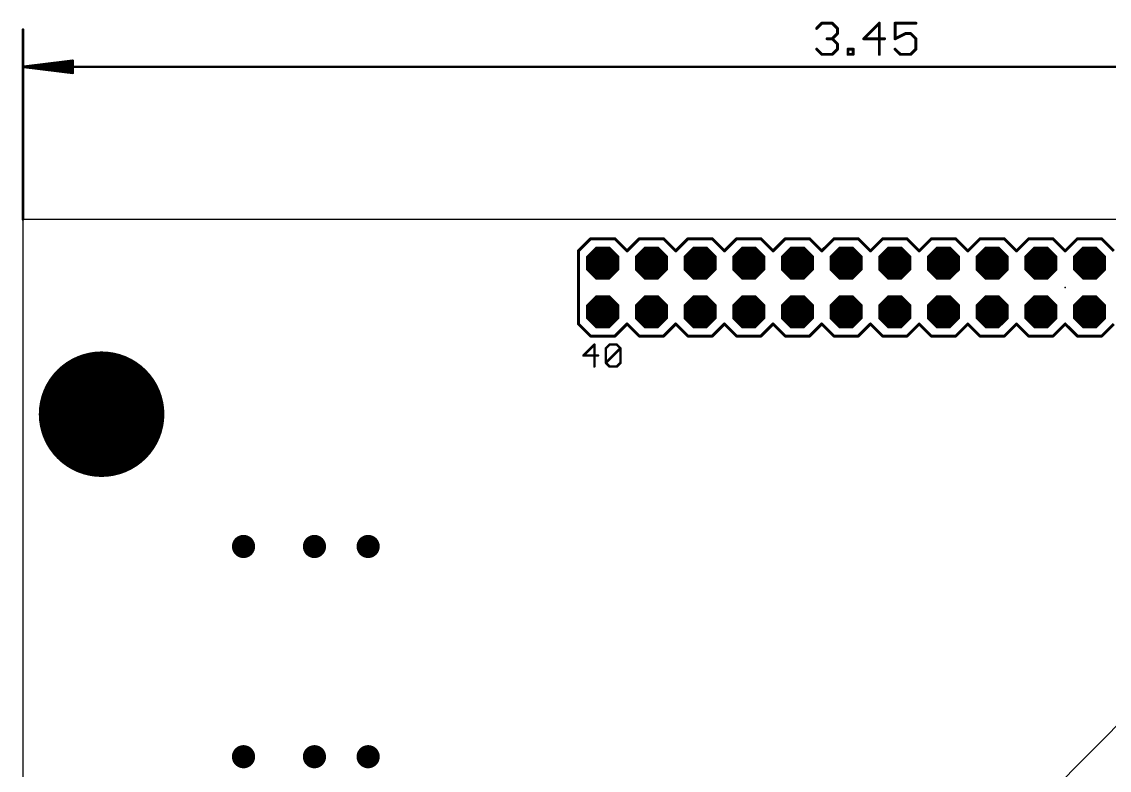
# Model space of a CAD drawing. Extents: x -0.24 to 4.18, y -0.6 to 2.96.
# Drawn here: x -0.003 to 2.231, y 1.418 to 2.957 of the extents above; entities that cross this region are included whole.
import ezdxf

# ---------------------------------------------------------------- set-up
doc = ezdxf.new("R2010")
doc.units = 0
for name, color, linetype in [('1', 22, 'CONTINUOUS'), ('17', 82, 'CONTINUOUS'), ('18', 82, 'CONTINUOUS'), ('19', 53, 'CONTINUOUS'), ('20', 7, 'CONTINUOUS'), ('21', 253, 'CONTINUOUS'), ('23', 7, 'CONTINUOUS'), ('29', 253, 'CONTINUOUS'), ('30', 253, 'CONTINUOUS'), ('44', 253, 'CONTINUOUS'), ('51', 253, 'CONTINUOUS')]:
    doc.layers.add(name, color=color, linetype=linetype)

# ---------------------------------------------------------------- blocks, each defined once
blk = doc.blocks.new('RECT')
blk.add_solid([(-0.5, -0.5), (0.5, -0.5), (-0.5, 0.5), (0.5, 0.5)])
blk = doc.blocks.new('OCTAGONP')
at = {"const_width": 0.5}
blk.add_lwpolyline([(-0.25, -0.103553), (-0.25, 0.103553), (-0.103553, 0.25), (0.103553, 0.25), (0.25, 0.103553), (0.25, -0.103553), (0.103553, -0.25), (-0.103553, -0.25), (-0.25, -0.103553), (-0.25, 0.103553)], dxfattribs=at)
blk = doc.blocks.new('ROUNDV')
at = {"const_width": 0.5}
blk.add_lwpolyline([(0, -0.25, 1), (0, 0.25, 1), (0, -0.25)], format="xyb", dxfattribs=at)

msp = doc.modelspace()

# ---------------------------------------------------------------- linework, layer by layer
at = {"layer": '1'}
for points, const_width in [([(1.630307, 2.942939), (1.640983, 2.953615)], 0.006), ([(1.640983, 2.953615), (1.662335, 2.953615)], 0.006), ([(1.662335, 2.953615), (1.673011, 2.942939)], 0.006), ([(1.759017, 2.953615), (1.72699, 2.921588)], 0.006), ([(1.759017, 2.88956), (1.759017, 2.953615)], 0.006), ([(1.834148, 2.953615), (1.791445, 2.953615)], 0.006), ([(1.791445, 2.953615), (1.791445, 2.921588)], 0.006), ([(0, 2.55), (0, 2.940714)], 0.005118), ([(1.673011, 2.932263), (1.662335, 2.921588)], 0.006), ([(1.673011, 2.942939), (1.673011, 2.932263)], 0.006), ([(1.791445, 2.921588), (1.812796, 2.932263)], 0.006), ([(1.812796, 2.932263), (1.823472, 2.932263)], 0.006), ([(1.823472, 2.932263), (1.834148, 2.921588)], 0.006), ([(1.662335, 2.921588), (1.651659, 2.921588)], 0.006), ([(1.662335, 2.921588), (1.673011, 2.910912)], 0.006), ([(1.673011, 2.910912), (1.673011, 2.900236)], 0.006), ([(1.72699, 2.921588), (1.769693, 2.921588)], 0.006), ([(1.834148, 2.921588), (1.834148, 2.900236)], 0.006), ([(1.640983, 2.88956), (1.630307, 2.900236)], 0.006), ([(1.662335, 2.88956), (1.640983, 2.88956)], 0.006), ([(1.673011, 2.900236), (1.662335, 2.88956)], 0.006), ([(1.694762, 2.88956), (1.694762, 2.900236)], 0.006), ([(1.694762, 2.900236), (1.705438, 2.900236)], 0.006), ([(1.705438, 2.88956), (1.694762, 2.88956)], 0.006), ([(1.705438, 2.900236), (1.705438, 2.88956)], 0.006), ([(1.802121, 2.88956), (1.791445, 2.900236)], 0.006), ([(1.823472, 2.88956), (1.802121, 2.88956)], 0.006), ([(1.834148, 2.900236), (1.823472, 2.88956)], 0.006), ([(0, 2.863942), (0.102362, 2.876511)], 0.005118), ([(0, 2.863942), (0.102362, 2.874178)], 0.005118), ([(0, 2.863942), (0.102362, 2.86906)], 0.005118), ([(3.45, 2.863942), (0, 2.863942)], 0.005118), ([(0.102362, 2.851374), (0, 2.863942)], 0.005118), ([(0.102362, 2.858824), (0, 2.863942)], 0.005118), ([(0.102362, 2.853706), (0, 2.863942)], 0.005118), ([(0.102362, 2.876511), (0.102362, 2.851374)], 0.005118)]:
    msp.add_lwpolyline(points, dxfattribs=dict(at, const_width=const_width))
for points, const_width in [([(1.640983, 2.955115, 1), (1.640983, 2.952115)], 0.003), ([(1.642044, 2.952554, 1), (1.639922, 2.954676)], 0.003), ([(1.663395, 2.954676, 1), (1.661274, 2.952554)], 0.003), ([(1.662335, 2.952115, 1), (1.662335, 2.955115)], 0.003), ([(1.760517, 2.953615, 1), (1.757517, 2.953615)], 0.003), ([(1.760078, 2.952554, 1), (1.757957, 2.954676)], 0.003), ([(1.791445, 2.955115, 1), (1.791445, 2.952115)], 0.003), ([(1.792945, 2.953615, 1), (1.789945, 2.953615)], 0.003), ([(1.834148, 2.952115, 1), (1.834148, 2.955115)], 0.003), ([(0.00128, 2.940714, 1), (-0.00128, 2.940714)], 0.002559), ([(1.629247, 2.944, 1), (1.631368, 2.941879)], 0.003), ([(1.674511, 2.942939, 1), (1.671511, 2.942939)], 0.003), ([(1.671511, 2.932263, 1), (1.674511, 2.932263)], 0.003), ([(1.67195, 2.941879, 1), (1.674071, 2.944)], 0.003), ([(1.674071, 2.931203, 1), (1.67195, 2.933324)], 0.003), ([(1.812796, 2.933763, 1), (1.812796, 2.930763)], 0.003), ([(1.813467, 2.930922, 1), (1.812126, 2.933605)], 0.003), ([(1.824533, 2.933324, 1), (1.822412, 2.931203)], 0.003), ([(1.823472, 2.930763, 1), (1.823472, 2.933763)], 0.003), ([(1.651659, 2.923088, 1), (1.651659, 2.920088)], 0.003), ([(1.663395, 2.922648, 1), (1.661274, 2.920527)], 0.003), ([(1.661274, 2.922648, 1), (1.663395, 2.920527)], 0.003), ([(1.662335, 2.920088, 1), (1.662335, 2.923088)], 0.003), ([(1.674511, 2.910912, 1), (1.671511, 2.910912)], 0.003), ([(1.67195, 2.909851, 1), (1.674071, 2.911972)], 0.003), ([(1.72699, 2.923088, 1), (1.72699, 2.920088)], 0.003), ([(1.725929, 2.922648, 1), (1.728051, 2.920527)], 0.003), ([(1.769693, 2.920088, 1), (1.769693, 2.923088)], 0.003), ([(1.790774, 2.922929, 1), (1.792116, 2.920246)], 0.003), ([(1.789945, 2.921588, 1), (1.792945, 2.921588)], 0.003), ([(1.835648, 2.921588, 1), (1.832648, 2.921588)], 0.003), ([(1.833087, 2.920527, 1), (1.835209, 2.922648)], 0.003), ([(1.631368, 2.901297, 1), (1.629247, 2.899175)], 0.003), ([(1.640983, 2.89106, 1), (1.640983, 2.88806)], 0.003), ([(1.639922, 2.8885, 1), (1.642044, 2.890621)], 0.003), ([(1.661274, 2.890621, 1), (1.663395, 2.8885)], 0.003), ([(1.662335, 2.88806, 1), (1.662335, 2.89106)], 0.003), ([(1.671511, 2.900236, 1), (1.674511, 2.900236)], 0.003), ([(1.674071, 2.899175, 1), (1.67195, 2.901297)], 0.003), ([(1.696262, 2.900236, 1), (1.693262, 2.900236)], 0.003), ([(1.694762, 2.901736, 1), (1.694762, 2.898736)], 0.003), ([(1.694762, 2.89106, 1), (1.694762, 2.88806)], 0.003), ([(1.693262, 2.88956, 1), (1.696262, 2.88956)], 0.003), ([(1.706938, 2.900236, 1), (1.703938, 2.900236)], 0.003), ([(1.703938, 2.88956, 1), (1.706938, 2.88956)], 0.003), ([(1.705438, 2.898736, 1), (1.705438, 2.901736)], 0.003), ([(1.705438, 2.88806, 1), (1.705438, 2.89106)], 0.003), ([(1.757517, 2.88956, 1), (1.760517, 2.88956)], 0.003), ([(1.792506, 2.901297, 1), (1.790384, 2.899175)], 0.003), ([(1.802121, 2.89106, 1), (1.802121, 2.88806)], 0.003), ([(1.80106, 2.8885, 1), (1.803181, 2.890621)], 0.003), ([(1.822412, 2.890621, 1), (1.824533, 2.8885)], 0.003), ([(1.823472, 2.88806, 1), (1.823472, 2.89106)], 0.003), ([(1.832648, 2.900236, 1), (1.835648, 2.900236)], 0.003), ([(1.835209, 2.899175, 1), (1.833087, 2.901297)], 0.003), ([(0, 2.865222, 1), (0, 2.862663)], 0.002559), ([(0.000156, 2.865212, 1), (-0.000156, 2.862672)], 0.002559), ([(0.000064, 2.86522, 1), (-0.000064, 2.862664)], 0.002559), ([(0.000127, 2.865215, 1), (-0.000127, 2.862669)], 0.002559), ([(-0.000064, 2.86522, 1), (0.000064, 2.862664)], 0.002559), ([(-0.000127, 2.865215, 1), (0.000127, 2.862669)], 0.002559), ([(-0.000156, 2.865212, 1), (0.000156, 2.862672)], 0.002559), ([(0.103642, 2.876511, 1), (0.101083, 2.876511)], 0.002559), ([(0.102518, 2.875241, 1), (0.102206, 2.877781)], 0.002559), ([(0.10249, 2.872905, 1), (0.102235, 2.875452)], 0.002559), ([(0.102426, 2.867782, 1), (0.102298, 2.870338)], 0.002559), ([(0.102298, 2.857546, 1), (0.102426, 2.860102)], 0.002559), ([(0.101083, 2.851374, 1), (0.103642, 2.851374)], 0.002559), ([(0.102206, 2.850104, 1), (0.102518, 2.852644)], 0.002559), ([(0.102235, 2.852433, 1), (0.10249, 2.854979)], 0.002559), ([(-0.00128, 2.55, 1), (0.00128, 2.55)], 0.002559)]:
    msp.add_lwpolyline(points, format="xyb", dxfattribs=dict(at, const_width=const_width))
at = {"layer": '19'}
msp.add_line((1.92171, 1.18263), (3.09084, 2.36052), dxfattribs=at)
at = {"layer": '20'}
for p, q in [((3.45, 2.55), (0, 2.55)), ((0, 2.55), (0, 0))]:
    msp.add_line(p, q, dxfattribs=at)
msp.add_circle((0.16143, 2.15), 0.125, dxfattribs=at)
at = {"layer": '21'}
for points, const_width in [([(1.14084, 2.48552), (1.16584, 2.51052)], 0.006), ([(1.16584, 2.51052), (1.21584, 2.51052)], 0.006), ([(1.21584, 2.51052), (1.24084, 2.48552)], 0.006), ([(1.24084, 2.48552), (1.26584, 2.51052)], 0.006), ([(1.26584, 2.51052), (1.31584, 2.51052)], 0.006), ([(1.31584, 2.51052), (1.34084, 2.48552)], 0.006), ([(1.34084, 2.48552), (1.36584, 2.51052)], 0.006), ([(1.36584, 2.51052), (1.41584, 2.51052)], 0.006), ([(1.44084, 2.48552), (1.41584, 2.51052)], 0.006), ([(1.44084, 2.48552), (1.46584, 2.51052)], 0.006), ([(1.46584, 2.51052), (1.51584, 2.51052)], 0.006), ([(1.51584, 2.51052), (1.54084, 2.48552)], 0.006), ([(1.54084, 2.48552), (1.56584, 2.51052)], 0.006), ([(1.56584, 2.51052), (1.61584, 2.51052)], 0.006), ([(1.61584, 2.51052), (1.64084, 2.48552)], 0.006), ([(1.64084, 2.48552), (1.66584, 2.51052)], 0.006), ([(1.66584, 2.51052), (1.71584, 2.51052)], 0.006), ([(1.74084, 2.48552), (1.71584, 2.51052)], 0.006), ([(1.74084, 2.48552), (1.76584, 2.51052)], 0.006), ([(1.76584, 2.51052), (1.81584, 2.51052)], 0.006), ([(1.81584, 2.51052), (1.84084, 2.48552)], 0.006), ([(1.84084, 2.48552), (1.86584, 2.51052)], 0.006), ([(1.86584, 2.51052), (1.91584, 2.51052)], 0.006), ([(1.91584, 2.51052), (1.94084, 2.48552)], 0.006), ([(1.94084, 2.48552), (1.96584, 2.51052)], 0.006), ([(1.96584, 2.51052), (2.01584, 2.51052)], 0.006), ([(2.01584, 2.51052), (2.04084, 2.48552)], 0.006), ([(2.04084, 2.48552), (2.06584, 2.51052)], 0.006), ([(2.06584, 2.51052), (2.11584, 2.51052)], 0.006), ([(2.14084, 2.48552), (2.11584, 2.51052)], 0.006), ([(2.14084, 2.48552), (2.16584, 2.51052)], 0.006), ([(2.16584, 2.51052), (2.21584, 2.51052)], 0.006), ([(2.21584, 2.51052), (2.24084, 2.48552)], 0.006), ([(1.14084, 2.33552), (1.14084, 2.48552)], 0.006), ([(1.16584, 2.31052), (1.14084, 2.33552)], 0.006), ([(1.24084, 2.33552), (1.21584, 2.31052)], 0.006), ([(1.26584, 2.31052), (1.24084, 2.33552)], 0.006), ([(1.34084, 2.33552), (1.31584, 2.31052)], 0.006), ([(1.36584, 2.31052), (1.34084, 2.33552)], 0.006), ([(1.41584, 2.31052), (1.44084, 2.33552)], 0.006), ([(1.46584, 2.31052), (1.44084, 2.33552)], 0.006), ([(1.54084, 2.33552), (1.51584, 2.31052)], 0.006), ([(1.56584, 2.31052), (1.54084, 2.33552)], 0.006), ([(1.64084, 2.33552), (1.61584, 2.31052)], 0.006), ([(1.66584, 2.31052), (1.64084, 2.33552)], 0.006), ([(1.71584, 2.31052), (1.74084, 2.33552)], 0.006), ([(1.76584, 2.31052), (1.74084, 2.33552)], 0.006), ([(1.84084, 2.33552), (1.81584, 2.31052)], 0.006), ([(1.86584, 2.31052), (1.84084, 2.33552)], 0.006), ([(1.94084, 2.33552), (1.91584, 2.31052)], 0.006), ([(1.96584, 2.31052), (1.94084, 2.33552)], 0.006), ([(2.04084, 2.33552), (2.01584, 2.31052)], 0.006), ([(2.06584, 2.31052), (2.04084, 2.33552)], 0.006), ([(2.11584, 2.31052), (2.14084, 2.33552)], 0.006), ([(2.16584, 2.31052), (2.14084, 2.33552)], 0.006), ([(2.24084, 2.33552), (2.21584, 2.31052)], 0.006), ([(1.21584, 2.31052), (1.16584, 2.31052)], 0.006), ([(1.31584, 2.31052), (1.26584, 2.31052)], 0.006), ([(1.41584, 2.31052), (1.36584, 2.31052)], 0.006), ([(1.51584, 2.31052), (1.46584, 2.31052)], 0.006), ([(1.61584, 2.31052), (1.56584, 2.31052)], 0.006), ([(1.71584, 2.31052), (1.66584, 2.31052)], 0.006), ([(1.81584, 2.31052), (1.76584, 2.31052)], 0.006), ([(1.91584, 2.31052), (1.86584, 2.31052)], 0.006), ([(2.01584, 2.31052), (1.96584, 2.31052)], 0.006), ([(2.11584, 2.31052), (2.06584, 2.31052)], 0.006), ([(2.21584, 2.31052), (2.16584, 2.31052)], 0.006), ([(1.173781, 2.293058), (1.151261, 2.270539)], 0.005), ([(1.173781, 2.24802), (1.173781, 2.293058)], 0.005), ([(1.197301, 2.285552), (1.204807, 2.293058)], 0.005), ([(1.197301, 2.255526), (1.197301, 2.285552)], 0.005), ([(1.197301, 2.255526), (1.227326, 2.285552)], 0.005), ([(1.204807, 2.293058), (1.21982, 2.293058)], 0.005), ([(1.21982, 2.293058), (1.227326, 2.285552)], 0.005), ([(1.227326, 2.285552), (1.227326, 2.255526)], 0.005), ([(1.151261, 2.270539), (1.181287, 2.270539)], 0.005), ([(1.204807, 2.24802), (1.197301, 2.255526)], 0.005), ([(1.227326, 2.255526), (1.21982, 2.24802)], 0.005), ([(1.21982, 2.24802), (1.204807, 2.24802)], 0.005)]:
    msp.add_lwpolyline(points, dxfattribs=dict(at, const_width=const_width))
for points, const_width in [([(1.16584, 2.51202, 1), (1.16584, 2.50902)], 0.003), ([(1.166901, 2.509459, 1), (1.164779, 2.511581)], 0.003), ([(1.216901, 2.511581, 1), (1.214779, 2.509459)], 0.003), ([(1.21584, 2.50902, 1), (1.21584, 2.51202)], 0.003), ([(1.26584, 2.51202, 1), (1.26584, 2.50902)], 0.003), ([(1.266901, 2.509459, 1), (1.264779, 2.511581)], 0.003), ([(1.316901, 2.511581, 1), (1.314779, 2.509459)], 0.003), ([(1.31584, 2.50902, 1), (1.31584, 2.51202)], 0.003), ([(1.36584, 2.51202, 1), (1.36584, 2.50902)], 0.003), ([(1.366901, 2.509459, 1), (1.364779, 2.511581)], 0.003), ([(1.416901, 2.511581, 1), (1.414779, 2.509459)], 0.003), ([(1.41584, 2.50902, 1), (1.41584, 2.51202)], 0.003), ([(1.46584, 2.51202, 1), (1.46584, 2.50902)], 0.003), ([(1.466901, 2.509459, 1), (1.464779, 2.511581)], 0.003), ([(1.516901, 2.511581, 1), (1.514779, 2.509459)], 0.003), ([(1.51584, 2.50902, 1), (1.51584, 2.51202)], 0.003), ([(1.56584, 2.51202, 1), (1.56584, 2.50902)], 0.003), ([(1.566901, 2.509459, 1), (1.564779, 2.511581)], 0.003), ([(1.616901, 2.511581, 1), (1.614779, 2.509459)], 0.003), ([(1.61584, 2.50902, 1), (1.61584, 2.51202)], 0.003), ([(1.66584, 2.51202, 1), (1.66584, 2.50902)], 0.003), ([(1.666901, 2.509459, 1), (1.664779, 2.511581)], 0.003), ([(1.716901, 2.511581, 1), (1.714779, 2.509459)], 0.003), ([(1.71584, 2.50902, 1), (1.71584, 2.51202)], 0.003), ([(1.76584, 2.51202, 1), (1.76584, 2.50902)], 0.003), ([(1.766901, 2.509459, 1), (1.764779, 2.511581)], 0.003), ([(1.816901, 2.511581, 1), (1.814779, 2.509459)], 0.003), ([(1.81584, 2.50902, 1), (1.81584, 2.51202)], 0.003), ([(1.86584, 2.51202, 1), (1.86584, 2.50902)], 0.003), ([(1.866901, 2.509459, 1), (1.864779, 2.511581)], 0.003), ([(1.916901, 2.511581, 1), (1.914779, 2.509459)], 0.003), ([(1.91584, 2.50902, 1), (1.91584, 2.51202)], 0.003), ([(1.96584, 2.51202, 1), (1.96584, 2.50902)], 0.003), ([(1.966901, 2.509459, 1), (1.964779, 2.511581)], 0.003), ([(2.016901, 2.511581, 1), (2.014779, 2.509459)], 0.003), ([(2.01584, 2.50902, 1), (2.01584, 2.51202)], 0.003), ([(2.06584, 2.51202, 1), (2.06584, 2.50902)], 0.003), ([(2.066901, 2.509459, 1), (2.064779, 2.511581)], 0.003), ([(2.116901, 2.511581, 1), (2.114779, 2.509459)], 0.003), ([(2.11584, 2.50902, 1), (2.11584, 2.51202)], 0.003), ([(2.16584, 2.51202, 1), (2.16584, 2.50902)], 0.003), ([(2.166901, 2.509459, 1), (2.164779, 2.511581)], 0.003), ([(2.216901, 2.511581, 1), (2.214779, 2.509459)], 0.003), ([(2.21584, 2.50902, 1), (2.21584, 2.51202)], 0.003), ([(1.14234, 2.48552, 1), (1.13934, 2.48552)], 0.003), ([(1.139779, 2.486581, 1), (1.141901, 2.484459)], 0.003), ([(1.239779, 2.486581, 1), (1.241901, 2.484459)], 0.003), ([(1.239779, 2.484459, 1), (1.241901, 2.486581)], 0.003), ([(1.339779, 2.486581, 1), (1.341901, 2.484459)], 0.003), ([(1.339779, 2.484459, 1), (1.341901, 2.486581)], 0.003), ([(1.439779, 2.486581, 1), (1.441901, 2.484459)], 0.003), ([(1.439779, 2.484459, 1), (1.441901, 2.486581)], 0.003), ([(1.539779, 2.486581, 1), (1.541901, 2.484459)], 0.003), ([(1.539779, 2.484459, 1), (1.541901, 2.486581)], 0.003), ([(1.639779, 2.486581, 1), (1.641901, 2.484459)], 0.003), ([(1.639779, 2.484459, 1), (1.641901, 2.486581)], 0.003), ([(1.739779, 2.486581, 1), (1.741901, 2.484459)], 0.003), ([(1.739779, 2.484459, 1), (1.741901, 2.486581)], 0.003), ([(1.839779, 2.486581, 1), (1.841901, 2.484459)], 0.003), ([(1.839779, 2.484459, 1), (1.841901, 2.486581)], 0.003), ([(1.939779, 2.486581, 1), (1.941901, 2.484459)], 0.003), ([(1.939779, 2.484459, 1), (1.941901, 2.486581)], 0.003), ([(2.039779, 2.486581, 1), (2.041901, 2.484459)], 0.003), ([(2.039779, 2.484459, 1), (2.041901, 2.486581)], 0.003), ([(2.139779, 2.486581, 1), (2.141901, 2.484459)], 0.003), ([(2.139779, 2.484459, 1), (2.141901, 2.486581)], 0.003), ([(1.141901, 2.336581, 1), (1.139779, 2.334459)], 0.003), ([(1.13934, 2.33552, 1), (1.14234, 2.33552)], 0.003), ([(1.241901, 2.336581, 1), (1.239779, 2.334459)], 0.003), ([(1.241901, 2.334459, 1), (1.239779, 2.336581)], 0.003), ([(1.341901, 2.336581, 1), (1.339779, 2.334459)], 0.003), ([(1.341901, 2.334459, 1), (1.339779, 2.336581)], 0.003), ([(1.441901, 2.336581, 1), (1.439779, 2.334459)], 0.003), ([(1.441901, 2.334459, 1), (1.439779, 2.336581)], 0.003), ([(1.541901, 2.336581, 1), (1.539779, 2.334459)], 0.003), ([(1.541901, 2.334459, 1), (1.539779, 2.336581)], 0.003), ([(1.641901, 2.336581, 1), (1.639779, 2.334459)], 0.003), ([(1.641901, 2.334459, 1), (1.639779, 2.336581)], 0.003), ([(1.741901, 2.336581, 1), (1.739779, 2.334459)], 0.003), ([(1.741901, 2.334459, 1), (1.739779, 2.336581)], 0.003), ([(1.841901, 2.336581, 1), (1.839779, 2.334459)], 0.003), ([(1.841901, 2.334459, 1), (1.839779, 2.336581)], 0.003), ([(1.941901, 2.336581, 1), (1.939779, 2.334459)], 0.003), ([(1.941901, 2.334459, 1), (1.939779, 2.336581)], 0.003), ([(2.041901, 2.336581, 1), (2.039779, 2.334459)], 0.003), ([(2.041901, 2.334459, 1), (2.039779, 2.336581)], 0.003), ([(2.141901, 2.336581, 1), (2.139779, 2.334459)], 0.003), ([(2.141901, 2.334459, 1), (2.139779, 2.336581)], 0.003), ([(1.16584, 2.31202, 1), (1.16584, 2.30902)], 0.003), ([(1.164779, 2.309459, 1), (1.166901, 2.311581)], 0.003), ([(1.214779, 2.311581, 1), (1.216901, 2.309459)], 0.003), ([(1.21584, 2.30902, 1), (1.21584, 2.31202)], 0.003), ([(1.26584, 2.31202, 1), (1.26584, 2.30902)], 0.003), ([(1.264779, 2.309459, 1), (1.266901, 2.311581)], 0.003), ([(1.314779, 2.311581, 1), (1.316901, 2.309459)], 0.003), ([(1.31584, 2.30902, 1), (1.31584, 2.31202)], 0.003), ([(1.36584, 2.31202, 1), (1.36584, 2.30902)], 0.003), ([(1.364779, 2.309459, 1), (1.366901, 2.311581)], 0.003), ([(1.414779, 2.311581, 1), (1.416901, 2.309459)], 0.003), ([(1.41584, 2.30902, 1), (1.41584, 2.31202)], 0.003), ([(1.46584, 2.31202, 1), (1.46584, 2.30902)], 0.003), ([(1.464779, 2.309459, 1), (1.466901, 2.311581)], 0.003), ([(1.514779, 2.311581, 1), (1.516901, 2.309459)], 0.003), ([(1.51584, 2.30902, 1), (1.51584, 2.31202)], 0.003), ([(1.56584, 2.31202, 1), (1.56584, 2.30902)], 0.003), ([(1.564779, 2.309459, 1), (1.566901, 2.311581)], 0.003), ([(1.614779, 2.311581, 1), (1.616901, 2.309459)], 0.003), ([(1.61584, 2.30902, 1), (1.61584, 2.31202)], 0.003), ([(1.66584, 2.31202, 1), (1.66584, 2.30902)], 0.003), ([(1.664779, 2.309459, 1), (1.666901, 2.311581)], 0.003), ([(1.714779, 2.311581, 1), (1.716901, 2.309459)], 0.003), ([(1.71584, 2.30902, 1), (1.71584, 2.31202)], 0.003), ([(1.76584, 2.31202, 1), (1.76584, 2.30902)], 0.003), ([(1.764779, 2.309459, 1), (1.766901, 2.311581)], 0.003), ([(1.814779, 2.311581, 1), (1.816901, 2.309459)], 0.003), ([(1.81584, 2.30902, 1), (1.81584, 2.31202)], 0.003), ([(1.86584, 2.31202, 1), (1.86584, 2.30902)], 0.003), ([(1.864779, 2.309459, 1), (1.866901, 2.311581)], 0.003), ([(1.914779, 2.311581, 1), (1.916901, 2.309459)], 0.003), ([(1.91584, 2.30902, 1), (1.91584, 2.31202)], 0.003), ([(1.96584, 2.31202, 1), (1.96584, 2.30902)], 0.003), ([(1.964779, 2.309459, 1), (1.966901, 2.311581)], 0.003), ([(2.014779, 2.311581, 1), (2.016901, 2.309459)], 0.003), ([(2.01584, 2.30902, 1), (2.01584, 2.31202)], 0.003), ([(2.06584, 2.31202, 1), (2.06584, 2.30902)], 0.003), ([(2.064779, 2.309459, 1), (2.066901, 2.311581)], 0.003), ([(2.114779, 2.311581, 1), (2.116901, 2.309459)], 0.003), ([(2.11584, 2.30902, 1), (2.11584, 2.31202)], 0.003), ([(2.16584, 2.31202, 1), (2.16584, 2.30902)], 0.003), ([(2.164779, 2.309459, 1), (2.166901, 2.311581)], 0.003), ([(2.214779, 2.311581, 1), (2.216901, 2.309459)], 0.003), ([(2.21584, 2.30902, 1), (2.21584, 2.31202)], 0.003), ([(1.175031, 2.293058, 1), (1.172531, 2.293058)], 0.0025), ([(1.174664, 2.292175, 1), (1.172897, 2.293942)], 0.0025), ([(1.198551, 2.285552, 1), (1.196051, 2.285552)], 0.0025), ([(1.196417, 2.286436, 1), (1.198184, 2.284668)], 0.0025), ([(1.204807, 2.294308, 1), (1.204807, 2.291808)], 0.0025), ([(1.205691, 2.292175, 1), (1.203923, 2.293942)], 0.0025), ([(1.220704, 2.293942, 1), (1.218936, 2.292175)], 0.0025), ([(1.21982, 2.291808, 1), (1.21982, 2.294308)], 0.0025), ([(1.228576, 2.285552, 1), (1.226076, 2.285552)], 0.0025), ([(1.22821, 2.284668, 1), (1.226442, 2.286436)], 0.0025), ([(1.226442, 2.284668, 1), (1.22821, 2.286436)], 0.0025), ([(1.151261, 2.271789, 1), (1.151261, 2.269289)], 0.0025), ([(1.150377, 2.271423, 1), (1.152145, 2.269655)], 0.0025), ([(1.181287, 2.269289, 1), (1.181287, 2.271789)], 0.0025), ([(1.198184, 2.25641, 1), (1.196417, 2.254643)], 0.0025), ([(1.196417, 2.25641, 1), (1.198184, 2.254643)], 0.0025), ([(1.196051, 2.255526, 1), (1.198551, 2.255526)], 0.0025), ([(1.226076, 2.255526, 1), (1.228576, 2.255526)], 0.0025), ([(1.22821, 2.254643, 1), (1.226442, 2.25641)], 0.0025), ([(1.172531, 2.24802, 1), (1.175031, 2.24802)], 0.0025), ([(1.204807, 2.24927, 1), (1.204807, 2.24677)], 0.0025), ([(1.203923, 2.247136, 1), (1.205691, 2.248904)], 0.0025), ([(1.218936, 2.248904, 1), (1.220704, 2.247136)], 0.0025), ([(1.21982, 2.24677, 1), (1.21982, 2.24927)], 0.0025)]:
    msp.add_lwpolyline(points, format="xyb", dxfattribs=dict(at, const_width=const_width))
at = {"layer": '23'}
msp.add_point((2.14084, 2.41052), dxfattribs=at)
at = {"layer": '29', "const_width": 0.129}
msp.add_lwpolyline([(0.16143, 2.0855, 1), (0.16143, 2.2145, 1), (0.16143, 2.0855)], format="xyb", dxfattribs=at)
at = {"layer": '30', "const_width": 0.129}
msp.add_lwpolyline([(0.16143, 2.0855, 1), (0.16143, 2.2145, 1), (0.16143, 2.0855)], format="xyb", dxfattribs=at)
at = {"layer": '44'}
for centre, radius in [((1.19084, 2.46052), 0.02), ((1.29084, 2.46052), 0.02), ((1.39084, 2.46052), 0.02), ((1.49084, 2.46052), 0.02), ((1.59084, 2.46052), 0.02), ((1.69084, 2.46052), 0.02), ((1.79084, 2.46052), 0.02), ((1.89084, 2.46052), 0.02), ((1.99084, 2.46052), 0.02), ((2.09084, 2.46052), 0.02), ((2.19084, 2.46052), 0.02), ((1.19084, 2.36052), 0.02), ((1.29084, 2.36052), 0.02), ((1.39084, 2.36052), 0.02), ((1.49084, 2.36052), 0.02), ((1.59084, 2.36052), 0.02), ((1.69084, 2.36052), 0.02), ((1.79084, 2.36052), 0.02), ((1.89084, 2.36052), 0.02), ((1.99084, 2.36052), 0.02), ((2.09084, 2.36052), 0.02), ((2.19084, 2.36052), 0.02), ((0.453, 1.8781), 0.011811), ((0.5987, 1.8781), 0.011811), ((0.709, 1.8781), 0.011811), ((0.453, 1.446), 0.011811), ((0.5987, 1.446), 0.011811), ((0.709, 1.446), 0.011811)]:
    msp.add_circle(centre, radius, dxfattribs=at)

# ---------------------------------------------------------------- block references
at = {"layer": '17', "xscale": 0.06, "yscale": 0.06, "rotation": 180}
for p in [(1.19084, 2.46052), (1.19084, 2.46052), (1.29084, 2.46052), (1.29084, 2.46052), (1.39084, 2.46052), (1.39084, 2.46052), (1.49084, 2.46052), (1.49084, 2.46052), (1.59084, 2.46052), (1.59084, 2.46052), (1.69084, 2.46052), (1.69084, 2.46052), (1.79084, 2.46052), (1.79084, 2.46052), (1.89084, 2.46052), (1.89084, 2.46052), (1.99084, 2.46052), (1.99084, 2.46052), (2.09084, 2.46052), (2.09084, 2.46052), (2.19084, 2.46052), (2.19084, 2.46052), (1.19084, 2.36052), (1.19084, 2.36052), (1.29084, 2.36052), (1.29084, 2.36052), (1.39084, 2.36052), (1.39084, 2.36052), (1.49084, 2.36052), (1.49084, 2.36052), (1.59084, 2.36052), (1.59084, 2.36052), (1.69084, 2.36052), (1.69084, 2.36052), (1.79084, 2.36052), (1.79084, 2.36052), (1.89084, 2.36052), (1.89084, 2.36052), (1.99084, 2.36052), (1.99084, 2.36052), (2.09084, 2.36052), (2.09084, 2.36052), (2.19084, 2.36052), (2.19084, 2.36052)]:
    msp.add_blockref('OCTAGONP', p, dxfattribs=at)
at = {"layer": '18', "xscale": 0.039622, "yscale": 0.039622}
for p in [(0.453, 1.8781), (0.453, 1.8781), (0.5987, 1.8781), (0.5987, 1.8781), (0.709, 1.8781), (0.709, 1.8781), (0.453, 1.446), (0.453, 1.446), (0.5987, 1.446), (0.5987, 1.446), (0.709, 1.446), (0.709, 1.446)]:
    msp.add_blockref('ROUNDV', p, dxfattribs=at)
at = {"layer": '29', "xscale": 0.068, "yscale": 0.068, "rotation": 180}
for p in [(1.19084, 2.46052), (1.29084, 2.46052), (1.39084, 2.46052), (1.49084, 2.46052), (1.59084, 2.46052), (1.69084, 2.46052), (1.79084, 2.46052), (1.89084, 2.46052), (1.99084, 2.46052), (2.09084, 2.46052), (2.19084, 2.46052), (1.19084, 2.36052), (1.29084, 2.36052), (1.39084, 2.36052), (1.49084, 2.36052), (1.59084, 2.36052), (1.69084, 2.36052), (1.79084, 2.36052), (1.89084, 2.36052), (1.99084, 2.36052), (2.09084, 2.36052), (2.19084, 2.36052)]:
    msp.add_blockref('OCTAGONP', p, dxfattribs=at)
at = {"layer": '29', "xscale": 0.047622, "yscale": 0.047622}
for p in [(0.453, 1.8781), (0.5987, 1.8781), (0.709, 1.8781), (0.453, 1.446), (0.5987, 1.446), (0.709, 1.446)]:
    msp.add_blockref('ROUNDV', p, dxfattribs=at)
at = {"layer": '30', "xscale": 0.068, "yscale": 0.068, "rotation": 180}
for p in [(1.19084, 2.46052), (1.29084, 2.46052), (1.39084, 2.46052), (1.49084, 2.46052), (1.59084, 2.46052), (1.69084, 2.46052), (1.79084, 2.46052), (1.89084, 2.46052), (1.99084, 2.46052), (2.09084, 2.46052), (2.19084, 2.46052), (1.19084, 2.36052), (1.29084, 2.36052), (1.39084, 2.36052), (1.49084, 2.36052), (1.59084, 2.36052), (1.69084, 2.36052), (1.79084, 2.36052), (1.89084, 2.36052), (1.99084, 2.36052), (2.09084, 2.36052), (2.19084, 2.36052)]:
    msp.add_blockref('OCTAGONP', p, dxfattribs=at)
at = {"layer": '30', "xscale": 0.047622, "yscale": 0.047622}
for p in [(0.453, 1.8781), (0.5987, 1.8781), (0.709, 1.8781), (0.453, 1.446), (0.5987, 1.446), (0.709, 1.446)]:
    msp.add_blockref('ROUNDV', p, dxfattribs=at)
at = {"layer": '51', "xscale": 0.02, "yscale": 0.02, "rotation": 180}
for p in [(1.19084, 2.46052), (1.29084, 2.46052), (1.39084, 2.46052), (1.49084, 2.46052), (1.59084, 2.46052), (1.69084, 2.46052), (1.79084, 2.46052), (1.89084, 2.46052), (1.99084, 2.46052), (2.09084, 2.46052), (2.19084, 2.46052), (1.19084, 2.36052), (1.29084, 2.36052), (1.39084, 2.36052), (1.49084, 2.36052), (1.59084, 2.36052), (1.69084, 2.36052), (1.79084, 2.36052), (1.89084, 2.36052), (1.99084, 2.36052), (2.09084, 2.36052), (2.19084, 2.36052)]:
    msp.add_blockref('RECT', p, dxfattribs=at)

doc.saveas('drawing.dxf')
